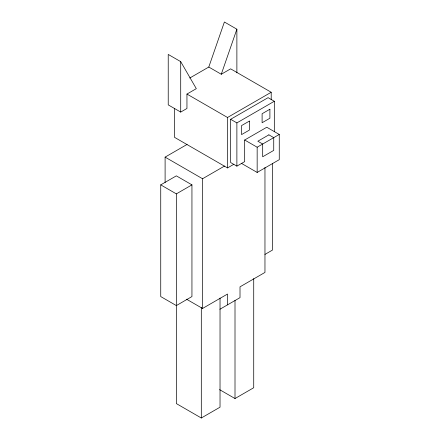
<?xml version="1.0" encoding="UTF-8"?>
<svg xmlns="http://www.w3.org/2000/svg" width="440" height="440" viewBox="0 0 440 440"><rect width="100%" height="100%" fill="white"/><g stroke="black" fill="none" stroke-linecap="round" stroke-linejoin="round"><path stroke-width="0.66" d="M189.772 78.023L208.791 67.04L224.395 22L236.88 29.205L236.88 72.837M208.791 67.04L221.276 74.25L236.88 29.205M186.951 94.067L196.312 88.66L180.708 61.633L168.229 54.428L168.229 104.874L180.708 112.079L186.951 108.477L186.951 94.067L227.519 117.486L271.205 92.263L271.205 99.764M221.276 74.25L230.637 68.844L271.205 92.263M165.105 182.518L165.105 157.124L187.099 144.424M241.362 163.317L257.158 172.436L279.263 159.676L279.263 134.453L266.783 127.248L244.679 140.008L244.679 161.629L236.88 166.133L230.637 162.525L230.637 119.29L268.081 97.669L274.324 101.272L274.324 131.472M230.637 119.29L236.88 122.892L274.324 101.272M160.738 184.866L176.341 175.857L191.945 184.866L191.945 296.571L176.341 305.58L160.738 296.571L160.738 184.866L176.341 193.875L191.945 184.866M165.105 157.124L202.554 178.745L224.543 166.045M244.679 140.008L257.158 147.213L279.263 134.453M174.465 108.752L174.465 137.302L227.519 167.931L233.838 164.28M264.94 254.424L272.454 250.085L272.454 163.74M186.505 299.195L202.554 308.462L227.519 294.047L227.519 304.86M219.912 309.249L240.009 297.644L240.009 286.836L264.963 272.426L264.963 167.42M176.341 193.875L176.341 403.584L201.306 418L220.028 407.193L220.028 298.062M219.549 389.62L235.004 398.541L253.726 387.734L253.726 278.603M257.158 147.213L257.158 172.436M236.88 122.892L236.88 166.133M235.004 300.394L235.004 398.541M227.519 117.486L227.519 167.931M202.554 178.745L202.554 308.462M201.306 307.5L201.306 418M180.708 61.633L180.708 112.079M249.359 121.088L241.56 125.593L241.56 134.602L249.359 130.097L249.359 121.088M269.902 109.23L262.103 113.735L262.103 122.743L269.902 118.239L269.902 109.23M268.884 134.844L257.835 141.224L262.686 144.023L262.686 156.778L273.735 150.398L273.735 137.643L268.884 134.844"/></g></svg>
